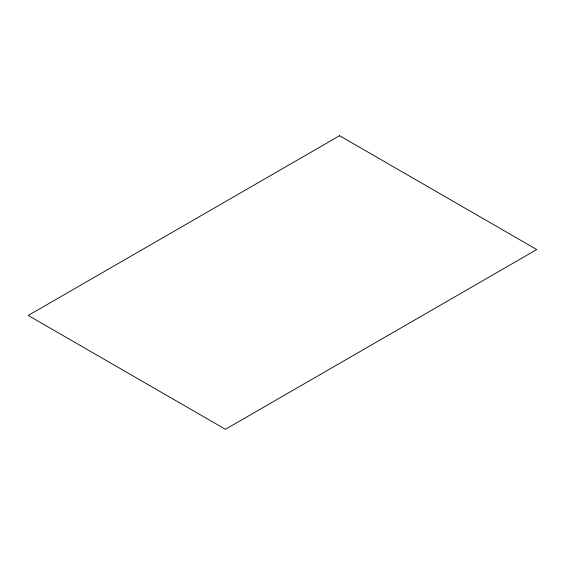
<?xml version="1.0" encoding="UTF-8"?>
<svg xmlns="http://www.w3.org/2000/svg" width="565" height="565" viewBox="0 0 565 565"><rect width="100%" height="100%" fill="white"/><g stroke="black" fill="none" stroke-linecap="round" stroke-linejoin="round"><path stroke-width="0.85" d="M339.579 135.713L28.25 315.454L225.421 429.287L536.75 249.546L339.579 135.713"/></g></svg>
